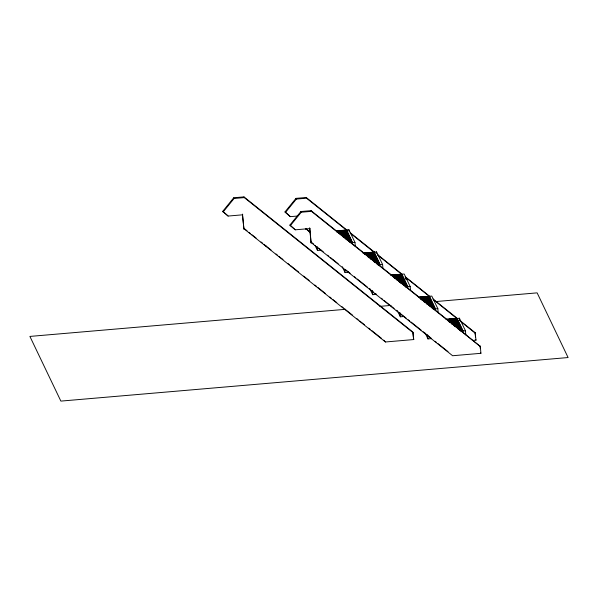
<?xml version="1.0" encoding="UTF-8"?>
<svg xmlns="http://www.w3.org/2000/svg" width="598" height="598" viewBox="0 0 598 598"><rect width="100%" height="100%" fill="white"/><g stroke="black" fill="none" stroke-linecap="round" stroke-linejoin="round"><path stroke-width="0.9" d="M338.842 233.145L337.683 230.723L336.457 230.828L337.265 232.51M340.92 234.827L338.902 230.619L337.683 230.723M338.902 230.619L340.127 230.514L343.349 237.249M347.408 240.403L342.572 230.305L341.391 230.529M349.434 241.981L343.79 230.2L343.035 230.387M424.7 296.743L428.736 305.1M355.294 246.436L354.973 242.384L348.926 229.759L346.72 229.946L352.566 242.833L346.235 229.991L344.269 230.252M345.502 230.051L351.43 242.908L345.016 230.095M373.092 252.289L378.997 265.041L372.674 252.304M406.79 286.965L406.341 287.04L400.294 274.407M434.417 309.009L433.961 309.144L427.884 296.406L428.37 296.376L434.417 308.994L437.841 308.695L438.162 312.747M455.99 318.547L455.512 318.562L461.925 331.322L455.99 318.472M399.516 274.46L405.571 286.995L406.304 286.928L433.864 308.897M346.72 229.983L346.235 229.991M382.922 268.539L382.593 264.488L376.546 251.863L374.146 252.311M437.841 308.695L431.793 296.07L418.391 297.37M368.211 252.7L367.763 252.677L370.969 259.353M394.613 274.908L397.057 279.834M419.789 297.221L421.022 299.628M421.014 297.116L422.584 300.218M449.86 319.115L449.397 319.033L451.811 324.086M423.421 296.959L423.078 296.989M242.781 214.802L228.107 216.057L222.748 211.333L233.743 197.774L243.954 196.899L412.882 332.077L413.764 339.552L385.471 341.981L243.894 228.69L242.444 214.099L243.954 229.385M223.084 212.036L234.08 198.476L244.29 197.602L413.218 332.78M297.684 216.028L290.351 216.655L284.992 211.931L295.988 198.372L306.198 197.489L347.348 230.424M285.328 212.634L296.324 199.074L306.527 198.192L347.184 230.731M311.095 243.147L309.921 228.563L295.255 229.819L289.895 225.095L300.891 211.535L311.095 210.66L350.989 242.579M290.232 225.797L301.22 212.238L311.431 211.356L480.358 346.541L480.904 353.313L452.619 355.743L311.042 242.452L309.585 227.86L309.921 228.563M457.014 318.622L459.414 318.173L465.461 330.806L465.79 334.858M351.549 242.676L354.973 242.384M315.056 245.449L317.471 250.502L321.141 250.188M363.876 252.947L374.049 252.221L363.023 253.171M379.169 264.787L382.593 264.488M342.273 266.715L345.091 272.606L348.694 272.15M391.533 275.05L394.284 274.818M401.535 274.333L404.173 273.966L410.213 286.591L410.542 290.643M390.688 275.267L401.602 274.183L395.861 274.676L399.486 282.256M405.295 278.765L407.126 278.608L429.229 296.294L423.481 296.787L427.107 304.36M405.362 278.907L407.193 278.75M410.213 286.591L406.79 286.891L400.75 274.258L400.383 274.497M369.893 288.819L372.718 294.709L376.314 294.253M419.228 297.146L421.956 296.914M345.405 309.323L29.9 336.42L60.869 401.101L568.1 357.544L537.131 292.863L435.688 301.571M379.842 306.37L391.01 305.406M397.52 310.923L400.339 316.813L404.009 316.499M446.841 319.257L456.73 318.405L463.121 331.232L457.216 318.368M445.996 319.474L456.917 318.532L433.371 299.605M462.037 331.098L465.461 330.806M425.141 333.026L427.966 338.916L431.629 338.603L426.038 334.043M472.353 340.464L476.001 340.15L475.118 332.675L459.869 320.468M421.911 297.131L422.263 296.892L424.677 301.938M447.035 319.414L447.439 319.205L448.65 321.731M350.241 232.734L374.916 252.483M377.816 254.808L402.506 274.564M405.414 276.889L429.371 296.062M433.004 298.97L457.694 318.727M377.435 254.845L401.669 274.325M405.055 276.949L407.126 278.608M460.991 321.709L475.455 333.37M350.092 233.048L374.049 252.221M351.071 242.773L378.616 264.682M406.236 286.793L378.684 264.824L377.943 264.892L371.904 252.259L371.418 252.304L377.061 264.092M461.484 331L433.931 309.031L433.191 309.099L427.144 296.466L426.666 296.511L432.302 308.299M461.559 331.187L480.358 346.541M284.992 211.931L290.351 216.655M305.855 229.281L305.802 228.586L310.153 232.061M309.764 232.188L305.802 228.586M289.895 225.095L295.255 229.819M310.706 241.749L313.472 243.962M318.375 247.976L323.204 251.758M327.48 255.174L328.9 256.31M330.328 257.454L332.466 259.158M338.169 263.733L333.176 259.734L333.512 260.429M345.308 269.526L350.122 273.293M354.397 276.717L355.825 277.853M357.245 278.997L367.232 286.98M369.37 288.692L370.857 289.978M372.053 290.927L373.242 291.884M375.11 293.379L376.381 294.395M381.307 298.245L382.735 299.389M384.155 300.532L394.142 308.516M396.28 310.227L397.7 311.371M399.172 312.634L406.079 318.069M408.217 319.781L409.645 320.924M411.065 322.06L421.052 330.051M423.19 331.763L424.61 332.899M435.135 341.323L436.562 342.467M437.99 343.611L447.992 351.609M222.748 211.333L228.107 216.057M243.558 227.988L247.019 230.761M253.926 236.285L256.064 237.997M261.049 241.981L262.47 243.124M263.897 244.261L271.029 249.971M281.553 258.388L282.974 259.532M287.967 263.524L289.395 264.667M290.815 265.804L298.656 272.083M314.877 285.059L316.305 286.195M317.725 287.339L325.566 293.618M329.849 297.034L331.337 298.32M341.787 306.595L343.215 307.731M344.635 308.874L352.476 315.146M356.759 318.57L358.18 319.713M368.704 328.13L370.132 329.274M371.56 330.417L381.561 338.423M383.707 340.135L385.471 341.981M249.164 232.555L250.54 233.661M251.922 234.767L253.993 236.427M277.472 255.211L276.029 253.971M278.855 256.318L281.621 258.53M332.72 299.426L336.794 302.595M359.652 320.976L364.421 324.707M429.207 296.481L435.501 309.129L429.596 296.302M424.259 296.84L427.839 304.3M423.033 296.944L425.813 302.723M421.784 296.997L424.191 301.983M420.558 297.101L422.091 300.263M394.187 274.945L396.564 279.879M391.72 275.102L392.191 274.998L392.998 276.68M475.664 339.447L476.001 340.15M480.568 352.611L480.904 353.313M460.819 331.202L454.772 318.577L454.286 318.652L459.929 330.402M458.389 328.78L453.546 318.682L453.06 318.719L457.896 328.825M456.356 327.203L452.327 318.786L451.841 318.824L455.467 326.403M454.734 326.463L451.101 318.891L450.615 318.928L453.837 325.663M449.883 318.996L452.297 324.041M450.204 322.329C449.053 318.248 446.773 318.039 449.718 322.367M430.762 306.677L425.925 296.571L425.44 296.615L430.276 306.722M401.968 274.153L407.873 287.025L401.505 274.28M404.278 285.351L399.068 274.497M403.142 284.573L398.305 274.467L397.812 274.512L402.648 284.618M401.109 282.996L397.079 274.572L396.594 274.617L400.623 283.033M395.368 274.721L398.193 280.611M394.957 278.115C393.783 274.161 391.555 273.772 394.471 278.16M374.348 252.094L380.193 264.936L373.877 252.177M413.427 338.849L413.764 339.552M375.514 262.47L370.678 252.363L370.192 252.408L375.028 262.507M373.892 261.73L369.459 252.468L368.966 252.513L372.599 260.093M368.233 252.573L371.463 259.308M369.429 257.731C367.307 251.399 364.638 250.809 368.944 257.775M367.725 256.819C367.419 254.554 363.681 250.046 366.462 255.249M365.378 254.576C365.116 252.289 363.031 252.775 364.885 254.613M344.276 230.155L349.92 241.943M343.058 230.26L347.894 240.366M341.832 230.365L346.272 239.626M341.346 230.409L344.971 237.982M343.835 237.204L340.613 230.469L340.127 230.514M339.387 230.574L341.809 235.627M338.169 230.679L339.716 233.908M336.943 230.783L337.75 232.473M306.198 197.489L306.527 198.192M311.095 210.66L311.431 211.356M295.988 198.372L296.324 199.074M300.891 211.535L301.22 212.238M309.173 280.492L303.649 276.074M243.954 196.899L244.29 197.602M266.028 245.972L266.364 246.675M233.743 197.774L234.08 198.476M480.022 345.838L480.231 348.38M475.118 332.675L475.462 336.906M459.414 318.173L459.615 320.603M427.637 334.865L427.966 338.916M412.949 332.922L413.293 337.16M400.017 312.761L400.339 316.813M376.546 251.863L376.68 253.485M372.39 290.658L372.718 294.709M348.926 229.759L349.053 231.381M344.837 269.362L345.091 272.606M317.142 246.451L317.471 250.502"/></g></svg>
